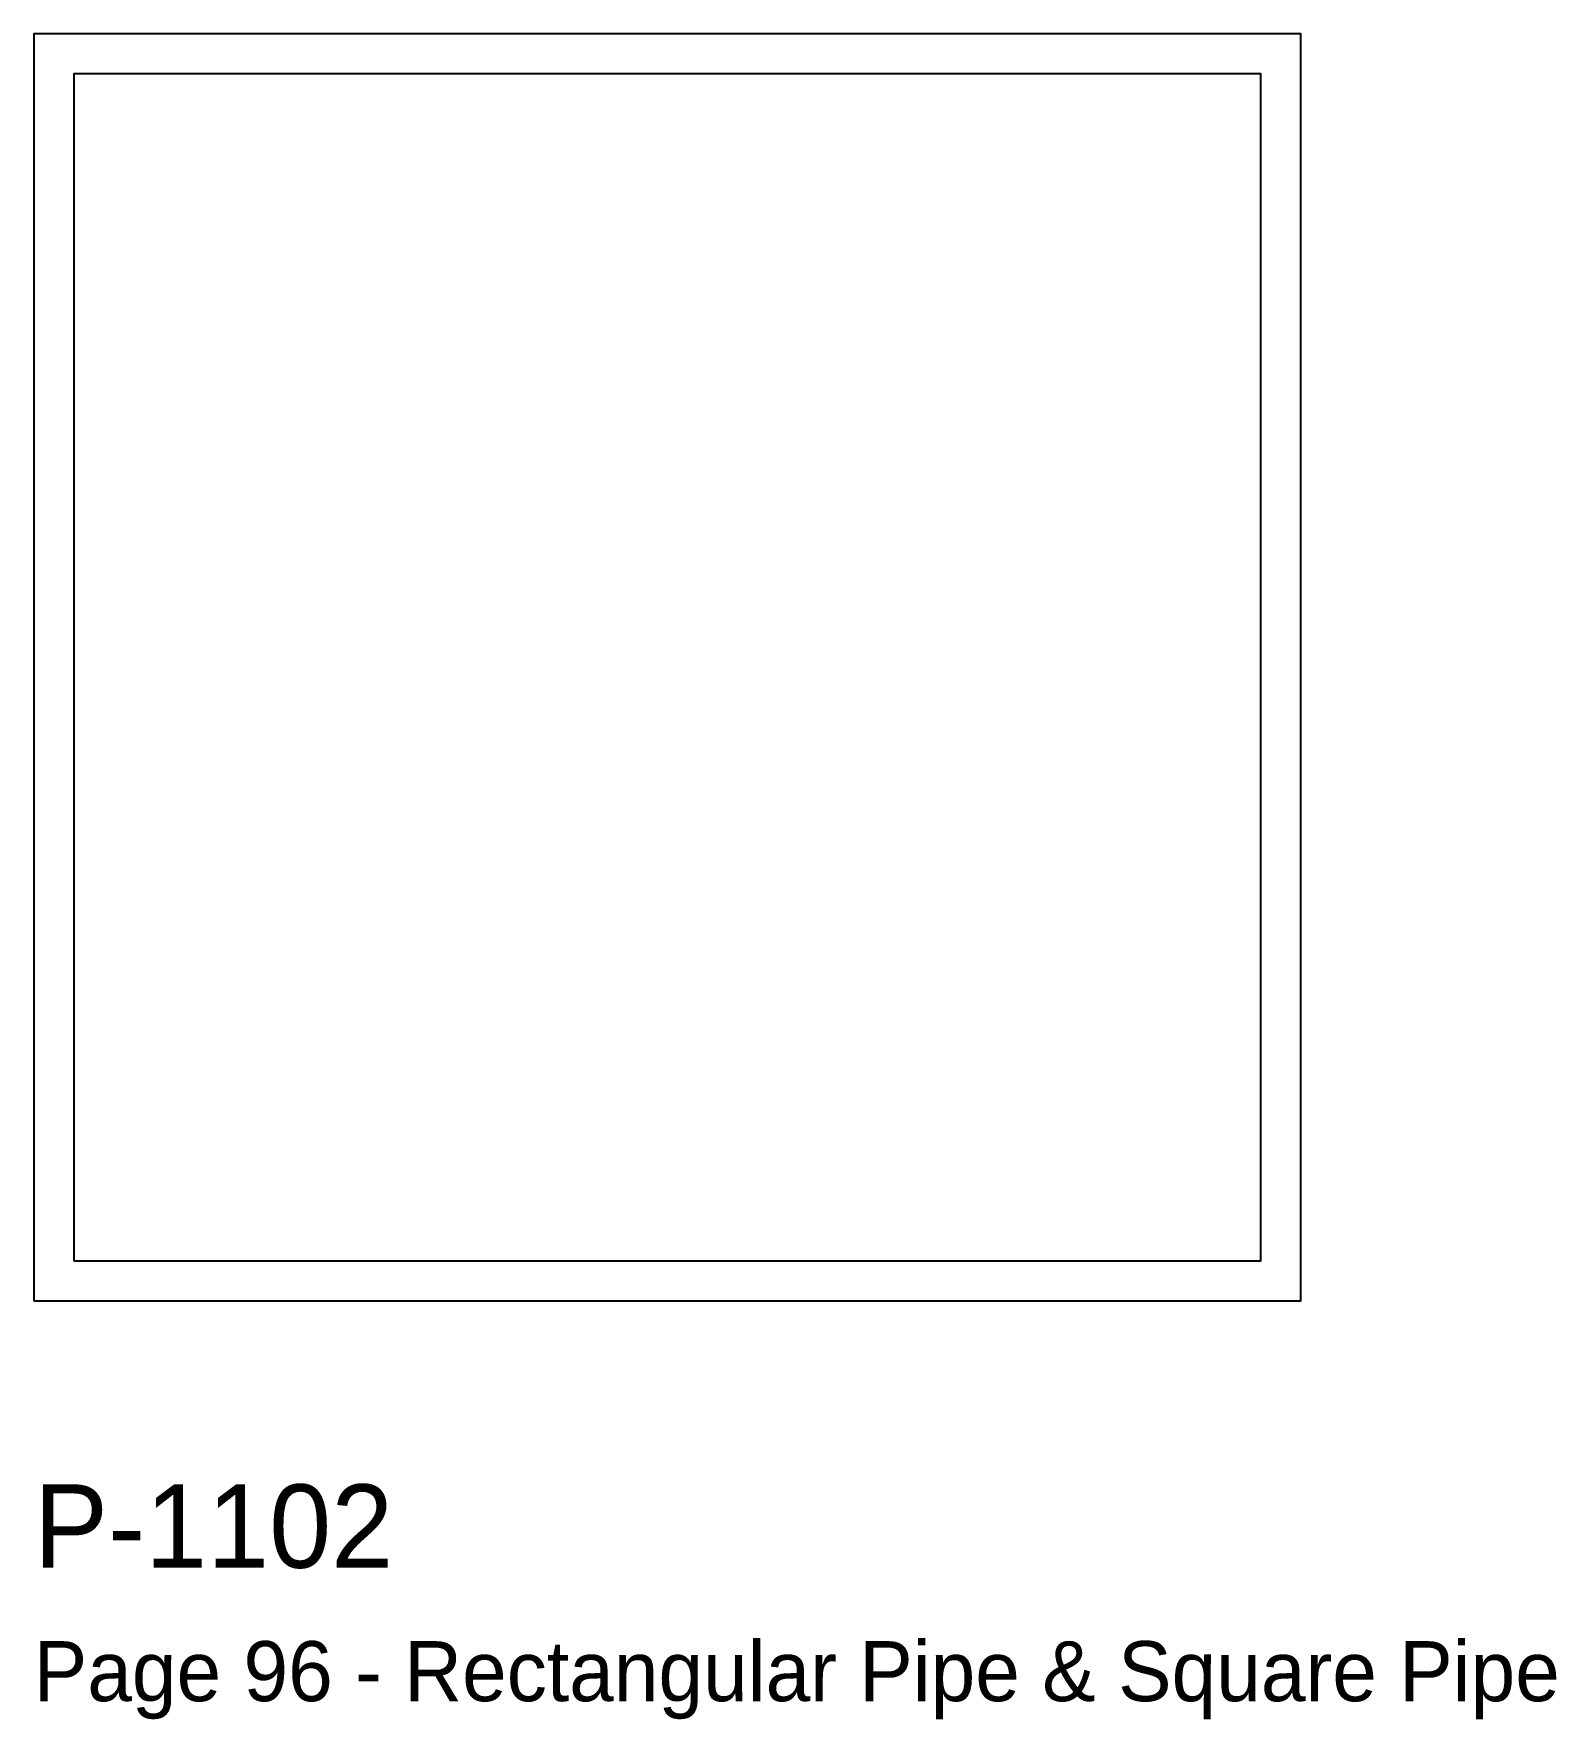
# Model space of a CAD drawing. Header units: millimetres. Extents: x 0 to 45.7, y -12.5 to 38.
import ezdxf

# ---------------------------------------------------------------- set-up
doc = ezdxf.new("R2010")
doc.units = ezdxf.units.MM
doc.layers.add('INFO', color=7, linetype='Continuous')
doc.layers.add('PROFILE', color=7, linetype='Continuous')

msp = doc.modelspace()

# ---------------------------------------------------------------- linework, layer by layer
at = {"layer": 'PROFILE'}
for points in [[(0, 0), (38, 0), (38, 38), (0, 38)], [(1.2, 1.2), (36.8, 1.2), (36.8, 36.8), (1.2, 36.8)]]:
    msp.add_lwpolyline(points, close=True, dxfattribs=at)

# ---------------------------------------------------------------- texts
at = {"layer": 'INFO'}
for s, height, p in [('P-1102', 2.5, (0, -8)), ('Page 96 - Rectangular Pipe & Square Pipe', 1.8, (0, -12))]:
    msp.add_text(s, height=height, dxfattribs=at).set_placement(p)

doc.saveas('drawing.dxf')
